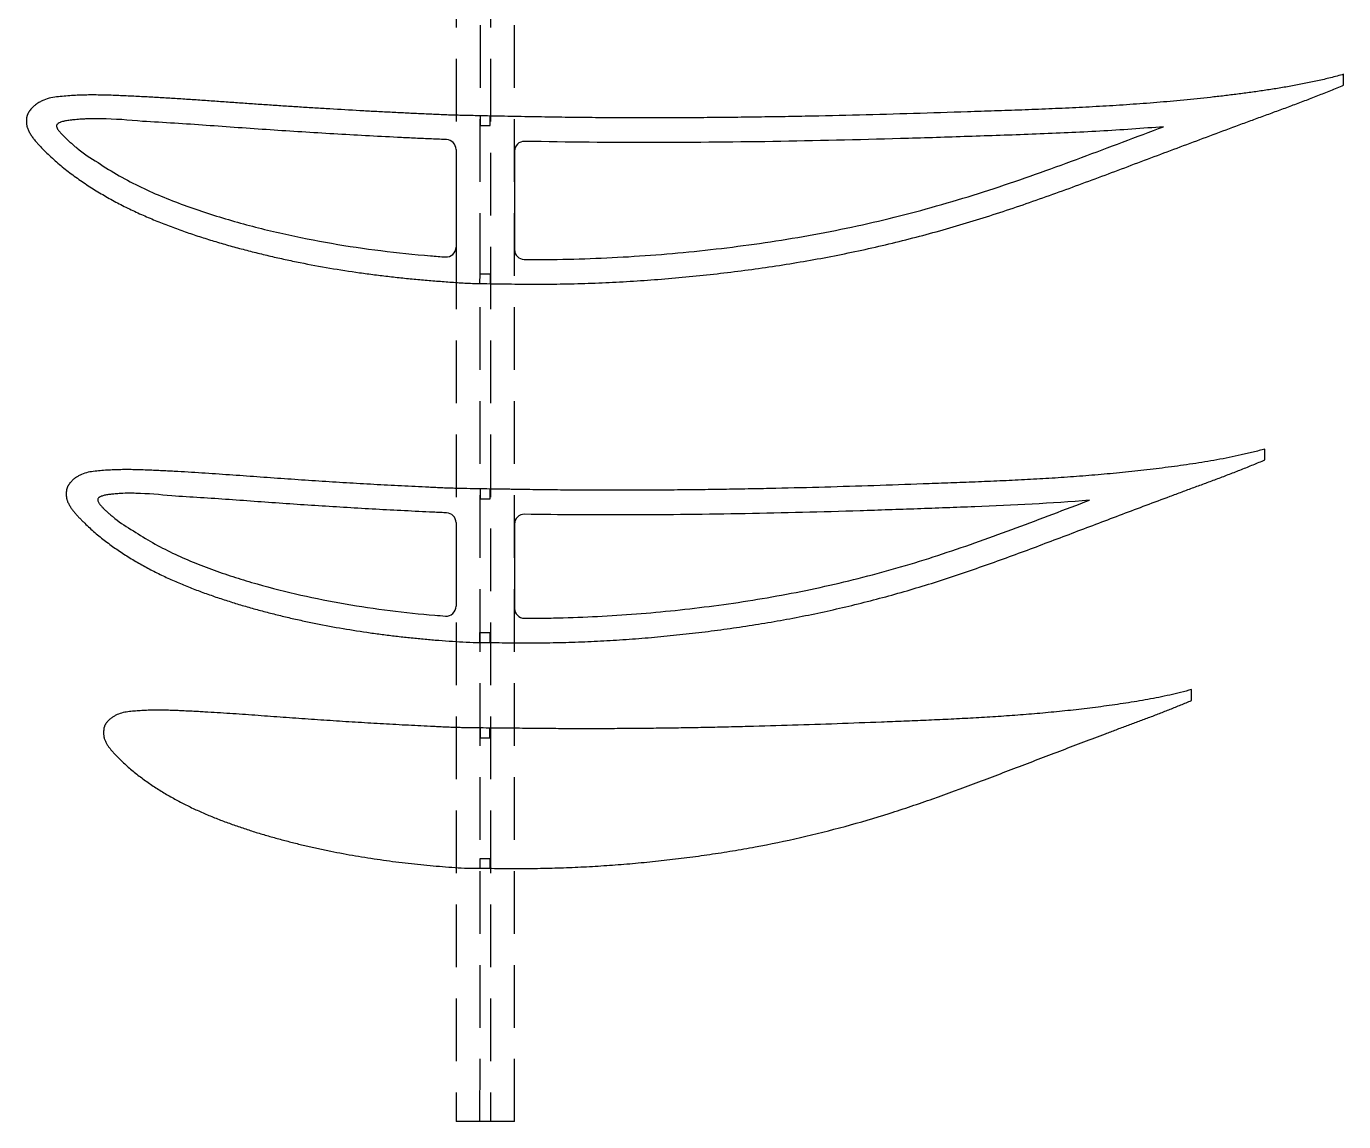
# Model space of a CAD drawing. Header units: millimetres. Extents: x -6564 to 404, y -3346 to 414.
# Drawn here: x -1084.3 to -817.2, y -29.6 to 192.4 of the extents above; entities that cross this region are included whole.
import ezdxf

# ---------------------------------------------------------------- set-up
doc = ezdxf.new("R2010")
doc.units = ezdxf.units.MM
doc.linetypes.add('DASHED', pattern=[19.05, 12.7, -6.35])
for name, color, linetype in [('10', 7, 'Continuous'), ('11', 80, 'Continuous'), ('111', 140, 'DASHED')]:
    doc.layers.add(name, color=color, linetype=linetype)

msp = doc.modelspace()

# ---------------------------------------------------------------- linework, layer by layer
at = {"color": 7, "linetype": 'Continuous', "lineweight": 25}
for p, q in [((-817.1606, 180.5095), (-817.1584, 182.6941)), ((-1069.7942, 164.7942), (-1069.794, 164.7944)), ((-833.1152, 104.5363), (-833.1123, 106.7315)), ((-1062.6232, 90.155), (-1062.623, 90.1552))]:
    msp.add_line(p, q, dxfattribs=at)
for points, knots in [([(-817.1584, 182.6941), (-818.0343, 182.4346), (-819.8051, 181.9811), (-822.4717, 181.346), (-825.1552, 180.784), (-827.8498, 180.278), (-830.5536, 179.8229), (-833.2639, 179.4078), (-835.9789, 179.0232), (-838.6975, 178.6638), (-841.4191, 178.3276), (-845.0517, 177.9081), (-849.599, 177.4388), (-855.0639, 176.9567), (-860.5351, 176.5443), (-866.0112, 176.1989), (-871.491, 175.9087), (-876.9732, 175.6631), (-882.457, 175.4503), (-887.9418, 175.2577), (-895.2556, 175.0144), (-904.3985, 174.7223), (-915.3713, 174.4141), (-924.5161, 174.2074), (-931.8323, 174.0763), (-937.3193, 173.9951), (-942.8063, 173.9307), (-948.2931, 173.8868), (-953.7795, 173.86), (-959.2655, 173.8539), (-964.7509, 173.8687), (-970.2357, 173.9079), (-974.8056, 173.9592), (-978.4611, 174.0119), (-981.2024, 174.0592), (-983.4867, 174.101), (-985.3138, 174.1411), (-987.1408, 174.1775), (-989.4243, 174.2238), (-991.2513, 174.2576), (-993.1865, 174.2997), (-994.7191, 174.3322), (-996.7622, 174.3816), (-998.2944, 174.4257), (-999.8262, 174.4824), (-1001.3575, 174.5514), (-1002.8887, 174.62), (-1004.9303, 174.7093), (-1007.4818, 174.8311), (-1010.5431, 174.9829), (-1013.6039, 175.141), (-1017.6842, 175.3628), (-1021.7635, 175.5974), (-1025.8416, 175.8469), (-1028.8997, 176.0397), (-1031.9573, 176.2384), (-1035.0144, 176.4428), (-1038.0711, 176.6522), (-1041.1274, 176.8654), (-1044.1833, 177.0817), (-1047.2392, 177.2983), (-1050.2953, 177.5113), (-1053.3518, 177.7152), (-1056.4092, 177.9054), (-1058.958, 178.0479), (-1060.9973, 178.1545), (-1062.527, 178.2313), (-1064.0567, 178.3051), (-1065.5867, 178.3743), (-1067.1171, 178.4338), (-1068.648, 178.4797), (-1070.1794, 178.5021), (-1071.711, 178.5009), (-1073.2422, 178.466), (-1074.7725, 178.4028), (-1076.3004, 178.2961), (-1077.8256, 178.156), (-1079.3438, 177.9458), (-1080.5749, 177.5903), (-1081.4979, 177.1511), (-1082.0442, 176.8205), (-1082.4558, 176.5187), (-1082.8534, 176.1988), (-1083.2205, 175.8433), (-1083.5078, 175.5016), (-1083.6621, 175.2992), (-1083.7707, 175.1419), (-1083.8702, 174.9789), (-1083.9588, 174.8095), (-1084.0377, 174.6355), (-1084.1168, 174.4624), (-1084.1862, 174.2857), (-1084.2322, 174.1013), (-1084.2678, 173.9145), (-1084.2942, 173.7255), (-1084.3128, 173.5355), (-1084.328, 173.2809), (-1084.3329, 172.9614), (-1084.2978, 172.6437), (-1084.2633, 172.3917), (-1084.2252, 172.2044), (-1084.1764, 172.0195), (-1084.1022, 171.7756), (-1083.9909, 171.4767), (-1083.8289, 171.1299), (-1083.5892, 170.6791), (-1083.2442, 170.1418), (-1082.7869, 169.5274), (-1082.2969, 168.9387), (-1081.7845, 168.3696), (-1081.2551, 167.8164), (-1080.7172, 167.2713), (-1079.9919, 166.5528), (-1079.0646, 165.6758), (-1077.9202, 164.6577), (-1076.7408, 163.6804), (-1075.5338, 162.7377), (-1073.8906, 161.5251), (-1071.7806, 160.0876), (-1069.1788, 158.47), (-1066.5125, 156.9612), (-1063.789, 155.5581), (-1061.0138, 154.2603), (-1058.1958, 153.0584), (-1055.3458, 151.9349), (-1052.4677, 150.8851), (-1049.5667, 149.9005), (-1046.6453, 148.9778), (-1043.7063, 148.1129), (-1040.7526, 147.2992), (-1037.7859, 146.5338), (-1034.8072, 145.8162), (-1031.8174, 145.1458), (-1027.8174, 144.3142), (-1022.7946, 143.3869), (-1017.7469, 142.6045), (-1013.6971, 142.0587), (-1010.6543, 141.6902), (-1007.6071, 141.3595), (-1004.5562, 141.0623), (-1001.501, 140.8111), (-998.4444, 140.575), (-995.3854, 140.3703), (-993.3441, 140.2857), (-992.3238, 140.2634)], [0, 0, 0, 0, 0.00737426, 0.01474851, 0.02212277, 0.02949703, 0.03687129, 0.04424554, 0.0516198, 0.05899406, 0.06636831, 0.07374257, 0.08849108, 0.1032396, 0.11798811, 0.13273663, 0.14748514, 0.16223365, 0.17698217, 0.19173068, 0.2064792, 0.23597622, 0.26547325, 0.29497028, 0.3097188, 0.32446731, 0.33921582, 0.35396434, 0.36871285, 0.38346137, 0.39820988, 0.41295839, 0.42770691, 0.43508116, 0.44245542, 0.44982968, 0.45351681, 0.45720394, 0.46457819, 0.47195245, 0.47195245, 0.48020319, 0.48432856, 0.48845394, 0.49257931, 0.49670468, 0.50083005, 0.50495542, 0.51320616, 0.52145691, 0.52970765, 0.53795839, 0.55445988, 0.56271062, 0.57096137, 0.57921211, 0.58746285, 0.59571359, 0.60396434, 0.61221508, 0.62046582, 0.62871657, 0.63696731, 0.64521805, 0.6534688, 0.65759417, 0.66171954, 0.66584491, 0.66997028, 0.67409565, 0.67822102, 0.6823464, 0.68647177, 0.69059714, 0.69472251, 0.69884788, 0.70297325, 0.70709862, 0.711224, 0.71328668, 0.71534937, 0.71638071, 0.71741205, 0.71947474, 0.72050608, 0.72102175, 0.72153742, 0.7220531, 0.72256877, 0.72308444, 0.72360011, 0.72411578, 0.72463145, 0.72514712, 0.7256628, 0.72617847, 0.72669414, 0.72772548, 0.72875682, 0.7292725, 0.72978817, 0.73030384, 0.73081951, 0.73185085, 0.7328822, 0.73391354, 0.73597622, 0.73803891, 0.7401016, 0.74216428, 0.74422697, 0.74628965, 0.74835234, 0.75247771, 0.75660308, 0.76072845, 0.76485383, 0.7689792, 0.77722994, 0.78548068, 0.79373143, 0.80198217, 0.81023291, 0.81848365, 0.8267344, 0.83498514, 0.84323588, 0.85148663, 0.85973737, 0.86798811, 0.87623886, 0.8844896, 0.89274034, 0.90099108, 0.91749257, 0.93399406, 0.9422448, 0.95049554, 0.95874629, 0.96699703, 0.97524777, 0.98349851, 0.99174926, 1, 1, 1, 1]), ([(-992.3238, 140.2634), (-991.3794, 140.2574), (-989.4907, 140.2419), (-986.658, 140.2036), (-983.8253, 140.1569), (-980.9922, 140.1471), (-978.1592, 140.1566), (-974.3821, 140.2106), (-970.606, 140.3124), (-966.8317, 140.4664), (-963.0588, 140.6517), (-958.3462, 140.9478), (-952.6978, 141.3979), (-947.0581, 141.9461), (-941.4282, 142.5876), (-935.8104, 143.3264), (-930.2063, 144.1641), (-922.757, 145.4247), (-913.4954, 147.2797), (-902.4852, 149.9721), (-893.4073, 152.5813), (-886.2116, 154.8837), (-879.0562, 157.3088), (-871.9528, 159.8818), (-864.8729, 162.5181), (-859.5686, 164.51), (-854.2643, 166.5022), (-848.9594, 168.4928), (-843.6514, 170.475), (-839.2239, 172.1158), (-835.6789, 173.4202), (-833.0181, 174.3927), (-830.3575, 175.366), (-827.6993, 176.3459), (-825.0483, 177.345), (-822.4051, 178.3648), (-819.775, 179.4182), (-818.0278, 180.1355), (-817.1606, 180.5095)], [0, 0, 0, 0, 0.015625, 0.03125, 0.046875, 0.0625, 0.078125, 0.09375, 0.125, 0.140625, 0.15625, 0.1875, 0.21875, 0.25, 0.28125, 0.3125, 0.34375, 0.375, 0.4375, 0.5, 0.5625, 0.59375, 0.625, 0.6875, 0.71875, 0.75, 0.78125, 0.8125, 0.84375, 0.875, 0.890625, 0.90625, 0.921875, 0.9375, 0.953125, 0.96875, 0.984375, 1, 1, 1, 1]), ([(-1060.7568, 173.1337), (-1063.5757, 173.4311), (-1066.6621, 173.6418), (-1070.5287, 173.6865), (-1071.8306, 173.6734), (-1073.2911, 173.5842), (-1074.2474, 173.5021), (-1075.0996, 173.4235), (-1075.8408, 173.3414), (-1076.3177, 173.2665), (-1076.8872, 173.1419), (-1077.1792, 173.0618), (-1077.5973, 172.8822), (-1077.8582, 172.7429), (-1078.0902, 172.5577), (-1078.1803, 172.4187), (-1078.2204, 172.3005), (-1078.1718, 172.0841), (-1078.0865, 171.7685), (-1077.918, 171.4575), (-1077.7152, 171.1904), (-1077.4153, 170.8533), (-1077.1368, 170.5651), (-1076.7262, 170.148), (-1076.3939, 169.816), (-1075.9817, 169.4024), (-1075.5833, 169.0191), (-1075.1278, 168.6428), (-1074.613, 168.2024), (-1072.9753, 166.7955), (-1071.3296, 165.6448), (-1069.7942, 164.7942)], [0, 0, 0, 0, 0.29034325, 0.31690054, 0.39608952, 0.42363325, 0.46682136, 0.49439544, 0.51133129, 0.54318045, 0.54373095, 0.57112327, 0.57425783, 0.58988802, 0.60068811, 0.60471976, 0.60616308, 0.61383997, 0.62769972, 0.64058942, 0.6498471, 0.66183685, 0.68661545, 0.69104151, 0.72189594, 0.73472045, 0.75089149, 0.77859868, 0.79518131, 0.82032698, 1, 1, 1, 1]), ([(-999.1047, 169.4516), (-999.1858, 169.4545), (-999.2669, 169.4575), (-1000.4266, 169.501), (-1001.5047, 169.5519), (-1003.6612, 169.648), (-1004.7395, 169.6949), (-1006.8957, 169.7959), (-1007.9737, 169.8484), (-1013.3633, 170.1151), (-1017.6739, 170.3487), (-1026.2925, 170.858), (-1030.6006, 171.1334), (-1039.2151, 171.7144), (-1043.5212, 172.0233), (-1049.981, 172.4767), (-1052.1345, 172.6247), (-1056.4427, 172.8982), (-1058.5976, 173.0215), (-1060.7531, 173.1335)], [0.701950754, 0.701950754, 0.701950754, 0.701950754, 0.703125, 0.703125, 0.71875, 0.71875, 0.734375, 0.734375, 0.75, 0.75, 0.8125, 0.8125, 0.875, 0.875, 0.9375, 0.9375, 0.96875, 0.96875, 1, 1, 1, 1]), ([(-983.3398, 145.1589), (-983.3365, 145.1588), (-983.3331, 145.1588), (-980.3559, 145.1351), (-977.385, 145.1563), (-968.48, 145.3483), (-962.554, 145.6458), (-950.7221, 146.5634), (-944.8161, 147.1826), (-935.9724, 148.356), (-933.0261, 148.7881), (-927.1434, 149.7448), (-924.2157, 150.268), (-915.4752, 151.9781), (-909.7062, 153.3092), (-901.1362, 155.5809), (-898.2932, 156.3832), (-892.6345, 158.0774), (-889.8191, 158.9707), (-881.4077, 161.7645), (-875.8461, 163.7787), (-867.5236, 166.8654), (-864.7528, 167.9052), (-859.2114, 169.9861), (-856.4409, 171.027), (-853.67, 172.0664)], [0.062429296, 0.062429296, 0.062429296, 0.062429296, 0.0625, 0.0625, 0.125, 0.125, 0.25, 0.25, 0.375, 0.375, 0.4375, 0.4375, 0.5, 0.5, 0.625, 0.625, 0.6875, 0.6875, 0.75, 0.75, 0.875, 0.875, 0.9375, 0.9375, 1, 1, 1, 1]), ([(-853.67, 172.0664), (-857.9762, 171.7042), (-862.2853, 171.4092), (-870.908, 170.9224), (-875.2215, 170.7289), (-883.8506, 170.3916), (-888.1662, 170.2458), (-896.7976, 169.9613), (-901.1135, 169.8232), (-914.0625, 169.44), (-922.6971, 169.229), (-939.9722, 168.9423), (-948.6095, 168.8613), (-965.8834, 168.8509), (-974.52, 168.9265), (-983.199, 169.0945), (-983.2418, 169.0953), (-983.2846, 169.0961)], [0, 0, 0, 0, 0.0625, 0.0625, 0.125, 0.125, 0.1875, 0.1875, 0.25, 0.25, 0.375, 0.375, 0.5, 0.5, 0.625, 0.625, 0.625619364, 0.625619364, 0.625619364, 0.625619364]), ([(-1069.794, 164.7944), (-1066.972, 162.9011), (-1064.0437, 161.2488), (-1059.5186, 159.0709), (-1057.9878, 158.3959), (-1054.8932, 157.1207), (-1053.3297, 156.5199), (-1050.1748, 155.3812), (-1048.584, 154.8423), (-1045.3781, 153.8193), (-1043.7621, 153.3351), (-1038.8901, 151.9534), (-1035.6217, 151.1273), (-1029.0477, 149.6488), (-1025.7419, 148.997), (-1019.0961, 147.8531), (-1015.754, 147.3606), (-1009.0614, 146.5242), (-1005.7085, 146.1765), (-1001.3424, 145.8155), (-1000.3353, 145.7349), (-999.3278, 145.6587)], [0, 0, 0, 0, 0.125, 0.125, 0.1875, 0.1875, 0.25, 0.25, 0.3125, 0.3125, 0.375, 0.375, 0.5, 0.5, 0.625, 0.625, 0.75, 0.75, 0.875, 0.875, 0.912464711, 0.912464711, 0.912464711, 0.912464711]), ([(-833.1123, 106.7315), (-833.9118, 106.4994), (-835.5245, 106.0841), (-837.954, 105.5069), (-840.3974, 104.9918), (-842.8502, 104.5266), (-845.3106, 104.1057), (-847.7766, 103.7205), (-850.2464, 103.3628), (-852.7192, 103.0285), (-855.1946, 102.7156), (-858.498, 102.3253), (-862.6326, 101.8881), (-867.6005, 101.4384), (-872.573, 101.0519), (-877.5491, 100.7257), (-882.5277, 100.4493), (-887.5078, 100.2129), (-892.4888, 100.0058), (-897.4702, 99.8172), (-904.1121, 99.5774), (-912.4146, 99.2896), (-922.3789, 98.9824), (-930.6843, 98.772), (-937.3299, 98.6345), (-942.3148, 98.5467), (-947.3004, 98.474), (-952.2869, 98.4205), (-957.2741, 98.3819), (-962.2621, 98.3625), (-967.251, 98.3616), (-972.2408, 98.3836), (-976.3997, 98.4183), (-979.7273, 98.4568), (-982.2231, 98.492), (-984.3032, 98.5261), (-985.9674, 98.5567), (-987.6316, 98.5799), (-989.712, 98.6065), (-991.3768, 98.6307), (-993.1401, 98.6665), (-994.5368, 98.6879), (-996.399, 98.7226), (-997.7956, 98.7571), (-999.192, 98.8075), (-1000.5877, 98.8734), (-1001.9835, 98.9381), (-1003.8449, 99.0203), (-1006.1713, 99.1346), (-1008.9631, 99.2762), (-1011.7548, 99.4231), (-1015.4769, 99.6298), (-1019.1989, 99.848), (-1022.9204, 100.0801), (-1025.7115, 100.2592), (-1028.5024, 100.4439), (-1031.2932, 100.6336), (-1034.0839, 100.828), (-1036.8745, 101.0264), (-1039.6651, 101.2271), (-1042.4558, 101.4281), (-1045.2469, 101.626), (-1048.0387, 101.8158), (-1050.8315, 101.9928), (-1053.1598, 102.1253), (-1055.0229, 102.225), (-1056.4204, 102.2968), (-1057.818, 102.3661), (-1059.2159, 102.4307), (-1060.6142, 102.4863), (-1062.013, 102.53), (-1063.4123, 102.5506), (-1064.8118, 102.5505), (-1066.211, 102.5183), (-1067.6095, 102.4615), (-1069.0055, 102.3628), (-1070.3994, 102.2358), (-1071.786, 102.0368), (-1072.9079, 101.6995), (-1073.7452, 101.2857), (-1074.2411, 100.9779), (-1074.6126, 100.6958), (-1074.9719, 100.3986), (-1075.3014, 100.0675), (-1075.5574, 99.7499), (-1075.6935, 99.561), (-1075.7886, 99.4146), (-1075.8754, 99.2631), (-1075.9525, 99.1063), (-1076.0204, 98.9455), (-1076.0859, 98.7843), (-1076.1405, 98.6194), (-1076.1734, 98.4489), (-1076.1984, 98.2769), (-1076.2165, 98.1034), (-1076.2285, 97.9293), (-1076.2382, 97.6965), (-1076.2437, 97.4046), (-1076.2134, 97.1141), (-1076.1893, 96.8829), (-1076.159, 96.7108), (-1076.1178, 96.5409), (-1076.0548, 96.3167), (-1075.9587, 96.0413), (-1075.8145, 95.7226), (-1075.6012, 95.3076), (-1075.2902, 94.8138), (-1074.8764, 94.2493), (-1074.4317, 93.7088), (-1073.9656, 93.1867), (-1073.4829, 92.6801), (-1072.9927, 92.1806), (-1072.331, 91.5227), (-1071.4853, 90.7195), (-1070.4416, 89.7867), (-1069.3653, 88.8919), (-1068.2639, 88.0282), (-1066.7642, 86.9175), (-1064.8376, 85.6016), (-1062.4624, 84.1198), (-1060.0271, 82.739), (-1057.5402, 81.4539), (-1055.0055, 80.2662), (-1052.4317, 79.1661), (-1049.8291, 78.1369), (-1047.2003, 77.1768), (-1044.5513, 76.2748), (-1041.8833, 75.4306), (-1039.1997, 74.6387), (-1036.5027, 73.8938), (-1033.7942, 73.1931), (-1031.0749, 72.5362), (-1028.3457, 71.9226), (-1024.6947, 71.1613), (-1020.1108, 70.3127), (-1015.5054, 69.5961), (-1011.8112, 69.0963), (-1009.0359, 68.7591), (-1006.257, 68.4557), (-1003.4751, 68.1841), (-1000.69, 67.9523), (-997.9039, 67.7351), (-995.115, 67.5618), (-993.2537, 67.5123), (-992.3238, 67.512)], [0, 0, 0, 0, 0.00737426, 0.01474851, 0.02212277, 0.02949703, 0.03687129, 0.04424554, 0.0516198, 0.05899406, 0.06636831, 0.07374257, 0.08849108, 0.1032396, 0.11798811, 0.13273663, 0.14748514, 0.16223365, 0.17698217, 0.19173068, 0.2064792, 0.23597622, 0.26547325, 0.29497028, 0.3097188, 0.32446731, 0.33921582, 0.35396434, 0.36871285, 0.38346137, 0.39820988, 0.41295839, 0.42770691, 0.43508116, 0.44245542, 0.44982968, 0.45351681, 0.45720394, 0.46457819, 0.47195245, 0.47195245, 0.48020319, 0.48432856, 0.48845394, 0.49257931, 0.49670468, 0.50083005, 0.50495542, 0.51320616, 0.52145691, 0.52970765, 0.53795839, 0.55445988, 0.56271062, 0.57096137, 0.57921211, 0.58746285, 0.59571359, 0.60396434, 0.61221508, 0.62046582, 0.62871657, 0.63696731, 0.64521805, 0.6534688, 0.65759417, 0.66171954, 0.66584491, 0.66997028, 0.67409565, 0.67822102, 0.6823464, 0.68647177, 0.69059714, 0.69472251, 0.69884788, 0.70297325, 0.70709862, 0.711224, 0.71328668, 0.71534937, 0.71638071, 0.71741205, 0.71947474, 0.72050608, 0.72102175, 0.72153742, 0.7220531, 0.72256877, 0.72308444, 0.72360011, 0.72411578, 0.72463145, 0.72514712, 0.7256628, 0.72617847, 0.72669414, 0.72772548, 0.72875682, 0.7292725, 0.72978817, 0.73030384, 0.73081951, 0.73185085, 0.7328822, 0.73391354, 0.73597622, 0.73803891, 0.7401016, 0.74216428, 0.74422697, 0.74628965, 0.74835234, 0.75247771, 0.75660308, 0.76072845, 0.76485383, 0.7689792, 0.77722994, 0.78548068, 0.79373143, 0.80198217, 0.81023291, 0.81848365, 0.8267344, 0.83498514, 0.84323588, 0.85148663, 0.85973737, 0.86798811, 0.87623886, 0.8844896, 0.89274034, 0.90099108, 0.91749257, 0.93399406, 0.9422448, 0.95049554, 0.95874629, 0.96699703, 0.97524777, 0.98349851, 0.99174926, 1, 1, 1, 1]), ([(-992.3238, 67.512), (-991.4649, 67.5039), (-989.7472, 67.4913), (-987.1708, 67.4649), (-984.5945, 67.4276), (-982.0178, 67.4272), (-979.4413, 67.4423), (-976.0063, 67.5022), (-972.5724, 67.6037), (-969.1402, 67.7541), (-965.7093, 67.9322), (-961.4241, 68.2135), (-956.2882, 68.6372), (-951.1605, 69.1498), (-946.0419, 69.7478), (-940.9345, 70.4336), (-935.8398, 71.209), (-929.0681, 72.3744), (-920.6495, 74.0841), (-910.6426, 76.5595), (-902.393, 78.9546), (-895.8542, 81.0657), (-889.3526, 83.2889), (-882.8987, 85.6466), (-876.4661, 88.0613), (-871.6468, 89.886), (-866.8277, 91.7109), (-862.0078, 93.534), (-857.1854, 95.3503), (-853.163, 96.8541), (-849.9426, 98.0502), (-847.5256, 98.9429), (-845.1085, 99.8351), (-842.6935, 100.7331), (-840.2846, 101.6476), (-837.8829, 102.5806), (-835.4919, 103.5411), (-833.9043, 104.197), (-833.1152, 104.5363)], [0, 0, 0, 0, 0.015625, 0.03125, 0.046875, 0.0625, 0.078125, 0.09375, 0.125, 0.140625, 0.15625, 0.1875, 0.21875, 0.25, 0.28125, 0.3125, 0.34375, 0.375, 0.4375, 0.5, 0.5625, 0.59375, 0.625, 0.6875, 0.71875, 0.75, 0.78125, 0.8125, 0.84375, 0.875, 0.890625, 0.90625, 0.921875, 0.9375, 0.953125, 0.96875, 0.984375, 1, 1, 1, 1]), ([(-1054.8309, 97.2062), (-1057.2535, 97.4817), (-1059.9061, 97.6968), (-1063.2321, 97.7638), (-1064.3523, 97.761), (-1065.6085, 97.6804), (-1066.431, 97.6062), (-1067.1642, 97.5408), (-1067.8017, 97.4696), (-1068.2121, 97.4026), (-1068.7004, 97.2914), (-1068.9499, 97.22), (-1069.3102, 97.0628), (-1069.5366, 96.9415), (-1069.7325, 96.7771), (-1069.8094, 96.6597), (-1069.8492, 96.5596), (-1069.8401, 96.3739), (-1069.7937, 96.0912), (-1069.6679, 95.8103), (-1069.5017, 95.5751), (-1069.2451, 95.2838), (-1069.0048, 95.0361), (-1068.6489, 94.6798), (-1068.3594, 94.3979), (-1067.9976, 94.0496), (-1067.6489, 93.7262), (-1067.2567, 93.4032), (-1066.8093, 93.0296), (-1065.3796, 91.844), (-1063.9531, 90.8717), (-1062.6232, 90.155)], [0, 0, 0, 0, 0.29034325, 0.31690054, 0.39608952, 0.42363325, 0.46682136, 0.49439544, 0.51133129, 0.54318045, 0.54373095, 0.57112327, 0.57425783, 0.58988802, 0.60068811, 0.60471976, 0.60616308, 0.61383997, 0.62769972, 0.64058942, 0.6498471, 0.66183685, 0.68661545, 0.69104151, 0.72189594, 0.73472045, 0.75089149, 0.77859868, 0.79518131, 0.82032698, 1, 1, 1, 1]), ([(-999.099, 93.8011), (-999.2854, 93.8084), (-999.4717, 93.8161), (-1000.627, 93.8663), (-1001.5956, 93.9139), (-1004.502, 94.0443), (-1006.4392, 94.1401), (-1012.25, 94.4371), (-1016.1228, 94.6533), (-1023.8662, 95.1236), (-1027.7368, 95.3767), (-1035.4765, 95.9092), (-1039.3453, 96.192), (-1045.1492, 96.6057), (-1047.084, 96.7408), (-1050.9549, 96.9906), (-1052.891, 97.1031), (-1054.8277, 97.206)], [0.700120048, 0.700120048, 0.700120048, 0.700120048, 0.703125, 0.703125, 0.71875, 0.71875, 0.75, 0.75, 0.8125, 0.8125, 0.875, 0.875, 0.9375, 0.9375, 0.96875, 0.96875, 1, 1, 1, 1]), ([(-983.3273, 72.4282), (-982.3461, 72.4265), (-981.3654, 72.4306), (-979.0627, 72.4488), (-977.7414, 72.4711), (-971.138, 72.6247), (-965.8673, 72.894), (-955.3489, 73.7148), (-950.1011, 74.2651), (-939.6283, 75.6457), (-934.4034, 76.4775), (-926.5872, 77.984), (-923.9862, 78.5285), (-918.8177, 79.7005), (-916.247, 80.3285), (-911.1316, 81.6642), (-908.5867, 82.3718), (-903.5224, 83.8654), (-901.0033, 84.6523), (-893.4807, 87.1207), (-888.5118, 88.9089), (-881.083, 91.667), (-878.6107, 92.5985), (-873.668, 94.4674), (-871.1973, 95.4039), (-868.7262, 96.3392)], [0.070579964, 0.070579964, 0.070579964, 0.070579964, 0.09375, 0.09375, 0.125, 0.125, 0.25, 0.25, 0.375, 0.375, 0.5, 0.5, 0.5625, 0.5625, 0.625, 0.625, 0.6875, 0.6875, 0.75, 0.75, 0.875, 0.875, 0.9375, 0.9375, 1, 1, 1, 1]), ([(-868.7262, 96.3392), (-876.4675, 95.718), (-884.2197, 95.3345), (-895.8531, 94.8696), (-899.7316, 94.7302), (-907.4888, 94.4559), (-911.3676, 94.3237), (-923.0055, 93.9569), (-930.7665, 93.7552), (-946.2922, 93.4701), (-954.055, 93.3838), (-968.9757, 93.3485), (-976.1336, 93.3921), (-983.2914, 93.508)], [0, 0, 0, 0, 0.125, 0.125, 0.1875, 0.1875, 0.25, 0.25, 0.375, 0.375, 0.5, 0.5, 0.615261535, 0.615261535, 0.615261535, 0.615261535]), ([(-1062.623, 90.1552), (-1060.0625, 88.4443), (-1057.4059, 86.95), (-1053.2997, 84.9819), (-1051.9105, 84.3719), (-1049.1031, 83.2177), (-1047.6847, 82.6737), (-1044.8224, 81.6431), (-1043.3794, 81.1545), (-1040.471, 80.2277), (-1039.0045, 79.7887), (-1034.5873, 78.5363), (-1031.624, 77.7871), (-1025.6633, 76.4455), (-1022.6658, 75.8538), (-1016.6397, 74.8146), (-1013.6094, 74.3663), (-1007.5416, 73.6056), (-1004.502, 73.2892), (-1000.7489, 72.9751), (-1000.0409, 72.917), (-999.3326, 72.8618)], [0, 0, 0, 0, 0.125, 0.125, 0.1875, 0.1875, 0.25, 0.25, 0.3125, 0.3125, 0.375, 0.375, 0.5, 0.5, 0.625, 0.625, 0.75, 0.75, 0.875, 0.875, 0.904058706, 0.904058706, 0.904058706, 0.904058706])]:
    msp.add_open_spline(points, degree=3, knots=knots, dxfattribs=at)
for points in [[(-1060.7531, 173.1335), (-1060.7544, 173.1336), (-1060.7556, 173.1336), (-1060.7568, 173.1337)], [(-1054.8277, 97.206), (-1054.8288, 97.206), (-1054.8298, 97.2061), (-1054.8309, 97.2062)]]:
    msp.add_open_spline(points, degree=3, dxfattribs=at)
at = {"layer": '10'}
for p, q in [((-992.2564, 174.2795), (-992.2564, 172.2795)), ((-990.2564, 172.2795), (-990.2564, 174.239)), ((-992.2564, 172.2795), (-990.2564, 172.2795)), ((-997.177, 167.4529), (-997.177, 147.653)), ((-985.3238, 167.0965), (-985.3238, 147.1588)), ((-992.3238, 140.2634), (-992.2746, 142.2628)), ((-992.2746, 142.2628), (-990.2746, 142.2628)), ((-990.2746, 142.2628), (-990.2746, 140.2473)), ((-992.2814, 98.649), (-992.2814, 96.649)), ((-992.2814, 96.649), (-990.2814, 96.649)), ((-990.2814, 96.649), (-990.2814, 98.6151)), ((-997.177, 91.8027), (-997.177, 74.8557)), ((-985.3238, 91.5082), (-985.3238, 74.4282)), ((-992.3238, 67.512), (-992.3238, 69.512)), ((-992.3238, 69.512), (-990.3238, 69.512)), ((-990.3238, 69.512), (-990.3238, 67.4949)), ((-992.2974, 50.1908), (-992.2974, 48.1908)), ((-992.2974, 48.1908), (-990.2974, 48.1908)), ((-990.2974, 48.1908), (-990.2974, 50.1651)), ((-992.3068, 21.7466), (-992.3068, 23.7466)), ((-992.3068, 23.7466), (-990.3068, 23.7466)), ((-990.3068, 23.7466), (-990.3013, 21.7288))]:
    msp.add_line(p, q, dxfattribs=at)
for centre, start, end in [((-999.177, 167.4529), 360, 87.930073), ((-983.3238, 167.0965), 88.877455, 180), ((-999.177, 147.653), 265.674706, 0), ((-983.3238, 147.1588), 180, 269.541149), ((-999.177, 91.8027), 360, 87.765544), ((-983.3238, 91.5082), 89.072642, 180), ((-999.177, 74.8557), 265.537349, 0), ((-983.3238, 74.4282), 180, 269.898479)]:
    msp.add_arc(centre, 2, start, end, dxfattribs=at)
at = {"layer": '11', "linetype": 'Continuous', "lineweight": 25}
msp.add_line((-848.0276, 55.7573), (-848.0241, 57.9626), dxfattribs=at)
for points, knots in [([(-848.0241, 57.9626), (-848.7519, 57.756), (-850.2169, 57.3765), (-852.4246, 56.8534), (-854.6432, 56.3823), (-856.8699, 55.9551), (-859.1028, 55.5663), (-861.3402, 55.209), (-863.5806, 54.8764), (-865.8236, 54.5656), (-868.0685, 54.2745), (-871.0641, 53.9116), (-874.8126, 53.5044), (-879.3156, 53.0849), (-883.8217, 52.7226), (-888.3301, 52.4145), (-892.8399, 52.151), (-897.3503, 51.9231), (-901.8609, 51.7214), (-906.3714, 51.5367), (-912.385, 51.3001), (-919.9014, 51.0162), (-928.9223, 50.7101), (-936.4425, 50.4961), (-942.4609, 50.3526), (-946.9761, 50.2586), (-951.4928, 50.1783), (-956.0112, 50.1157), (-960.5314, 50.0662), (-965.0537, 50.0342), (-969.5782, 50.0186), (-974.105, 50.0245), (-977.8793, 50.0438), (-980.9002, 50.0689), (-983.1664, 50.0928), (-985.0556, 50.1196), (-986.5672, 50.1415), (-988.0792, 50.1523), (-989.9696, 50.1604), (-991.4826, 50.1756), (-993.0853, 50.2055), (-994.3548, 50.2167), (-996.0478, 50.2376), (-997.3176, 50.2632), (-998.5872, 50.3077), (-999.8562, 50.3707), (-1001.1254, 50.4316), (-1002.8182, 50.5072), (-1004.9341, 50.6146), (-1007.4737, 50.7467), (-1010.0137, 50.8831), (-1013.4007, 51.0755), (-1016.7884, 51.2784), (-1020.1765, 51.4943), (-1022.7178, 51.6606), (-1025.2593, 51.8321), (-1027.801, 52.008), (-1030.3429, 52.1885), (-1032.8849, 52.373), (-1035.4272, 52.5591), (-1037.97, 52.7455), (-1040.5132, 52.9293), (-1043.0574, 53.1058), (-1045.6027, 53.2705), (-1047.7249, 53.3938), (-1049.423, 53.4869), (-1050.6969, 53.5541), (-1051.9709, 53.6192), (-1053.2452, 53.6794), (-1054.5199, 53.7316), (-1055.7951, 53.7731), (-1057.0709, 53.792), (-1058.3469, 53.793), (-1059.6225, 53.7633), (-1060.8977, 53.7124), (-1062.1705, 53.6212), (-1063.4416, 53.5064), (-1064.705, 53.3179), (-1065.7247, 52.9978), (-1066.4819, 52.6076), (-1066.9306, 52.3212), (-1067.2646, 52.0575), (-1067.5881, 51.7814), (-1067.8826, 51.4732), (-1068.1093, 51.1781), (-1068.2282, 51.0019), (-1068.3107, 50.8657), (-1068.3857, 50.725), (-1068.452, 50.58), (-1068.5096, 50.4314), (-1068.5624, 50.2814), (-1068.6031, 50.1277), (-1068.6239, 49.9701), (-1068.6388, 49.8118), (-1068.6492, 49.6529), (-1068.655, 49.4937), (-1068.6597, 49.2812), (-1068.6657, 49.0151), (-1068.6399, 48.7501), (-1068.6256, 48.5383), (-1068.6024, 48.3805), (-1068.5683, 48.2247), (-1068.5159, 48.0188), (-1068.434, 47.7655), (-1068.3065, 47.4731), (-1068.1179, 47.0916), (-1067.8387, 46.6384), (-1067.4655, 46.1205), (-1067.0632, 45.6251), (-1066.6403, 45.147), (-1066.2013, 44.6839), (-1065.7558, 44.2271), (-1065.1536, 43.626), (-1064.3842, 42.8918), (-1063.4347, 42.0388), (-1062.4548, 41.2211), (-1061.4522, 40.4314), (-1060.0867, 39.416), (-1058.3316, 38.2139), (-1056.1684, 36.8589), (-1053.9493, 35.598), (-1051.6837, 34.4232), (-1049.3739, 33.3385), (-1047.0285, 32.3337), (-1044.6574, 31.3926), (-1042.2618, 30.5164), (-1039.8484, 29.6918), (-1037.4175, 28.921), (-1034.9728, 28.1974), (-1032.516, 27.5169), (-1030.0489, 26.8767), (-1027.5722, 26.2765), (-1025.0868, 25.716), (-1021.7623, 25.0205), (-1017.589, 24.2455), (-1013.3973, 23.5905), (-1010.0356, 23.1336), (-1007.5106, 22.8258), (-1004.9828, 22.5479), (-1002.4524, 22.3003), (-999.9199, 22.0866), (-997.3868, 21.887), (-994.8506, 21.7432), (-993.1577, 21.7263), (-992.3123, 21.7467)], [0, 0, 0, 0, 0.00737426, 0.01474851, 0.02212277, 0.02949703, 0.03687129, 0.04424554, 0.0516198, 0.05899406, 0.06636831, 0.07374257, 0.08849108, 0.1032396, 0.11798811, 0.13273663, 0.14748514, 0.16223365, 0.17698217, 0.19173068, 0.2064792, 0.23597622, 0.26547325, 0.29497028, 0.3097188, 0.32446731, 0.33921582, 0.35396434, 0.36871285, 0.38346137, 0.39820988, 0.41295839, 0.42770691, 0.43508116, 0.44245542, 0.44982968, 0.45351681, 0.45720394, 0.46457819, 0.47195245, 0.47195245, 0.48020319, 0.48432856, 0.48845394, 0.49257931, 0.49670468, 0.50083005, 0.50495542, 0.51320616, 0.52145691, 0.52970765, 0.53795839, 0.55445988, 0.56271062, 0.57096137, 0.57921211, 0.58746285, 0.59571359, 0.60396434, 0.61221508, 0.62046582, 0.62871657, 0.63696731, 0.64521805, 0.6534688, 0.65759417, 0.66171954, 0.66584491, 0.66997028, 0.67409565, 0.67822102, 0.6823464, 0.68647177, 0.69059714, 0.69472251, 0.69884788, 0.70297325, 0.70709862, 0.711224, 0.71328668, 0.71534937, 0.71638071, 0.71741205, 0.71947474, 0.72050608, 0.72102175, 0.72153742, 0.7220531, 0.72256877, 0.72308444, 0.72360011, 0.72411578, 0.72463145, 0.72514712, 0.7256628, 0.72617847, 0.72669414, 0.72772548, 0.72875682, 0.7292725, 0.72978817, 0.73030384, 0.73081951, 0.73185085, 0.7328822, 0.73391354, 0.73597622, 0.73803891, 0.7401016, 0.74216428, 0.74422697, 0.74628965, 0.74835234, 0.75247771, 0.75660308, 0.76072845, 0.76485383, 0.7689792, 0.77722994, 0.78548068, 0.79373143, 0.80198217, 0.81023291, 0.81848365, 0.8267344, 0.83498514, 0.84323588, 0.85148663, 0.85973737, 0.86798811, 0.87623886, 0.8844896, 0.89274034, 0.90099108, 0.91749257, 0.93399406, 0.9422448, 0.95049554, 0.95874629, 0.96699703, 0.97524777, 0.98349851, 0.99174926, 1, 1, 1, 1]), ([(-992.3123, 21.7467), (-991.5335, 21.7367), (-989.9757, 21.7267), (-987.6391, 21.7115), (-985.3025, 21.683), (-982.9658, 21.6915), (-980.6292, 21.7117), (-977.5141, 21.7771), (-974.4002, 21.8783), (-971.288, 22.0254), (-968.1771, 22.1967), (-964.2917, 22.4643), (-959.6352, 22.8631), (-954.9863, 23.3426), (-950.3461, 23.8999), (-945.716, 24.5361), (-941.0978, 25.2532), (-934.96, 26.3296), (-927.33, 27.9033), (-918.2616, 30.1758), (-910.7866, 32.3705), (-904.8623, 34.3027), (-898.9723, 36.3371), (-893.1258, 38.4935), (-887.2987, 40.7009), (-882.9333, 42.3691), (-878.5679, 44.0375), (-874.2017, 45.704), (-869.8335, 47.3651), (-866.1901, 48.7407), (-863.2732, 49.8356), (-861.0844, 50.6535), (-858.8949, 51.4698), (-856.7074, 52.2913), (-854.5251, 53.1267), (-852.3492, 53.9785), (-850.1819, 54.8521), (-848.7436, 55.4506), (-848.0276, 55.7573)], [0, 0, 0, 0, 0.015625, 0.03125, 0.046875, 0.0625, 0.078125, 0.09375, 0.125, 0.140625, 0.15625, 0.1875, 0.21875, 0.25, 0.28125, 0.3125, 0.34375, 0.375, 0.4375, 0.5, 0.5625, 0.59375, 0.625, 0.6875, 0.71875, 0.75, 0.78125, 0.8125, 0.84375, 0.875, 0.890625, 0.90625, 0.921875, 0.9375, 0.953125, 0.96875, 0.984375, 1, 1, 1, 1])]:
    msp.add_open_spline(points, degree=3, knots=knots, dxfattribs=at)
at = {"layer": '111'}
for p, q in [((-997.177, 414.4465), (-997.177, -29.626)), ((-992.3238, -29.626), (-992.177, 414.4465)), ((-990.177, 414.4465), (-990.177, -29.626)), ((-985.3238, -29.626), (-985.3238, 414.4465)), ((-985.3238, -29.626), (-997.177, -29.626))]:
    msp.add_line(p, q, dxfattribs=at)

doc.saveas('drawing.dxf')
